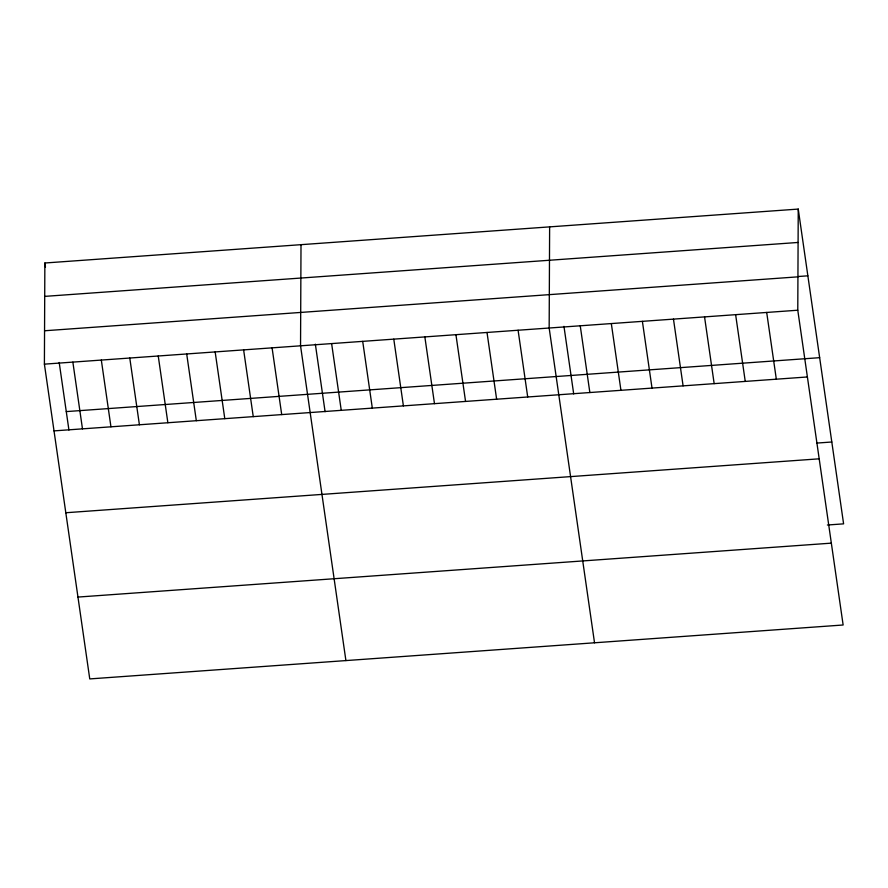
<?xml version="1.0" encoding="UTF-8"?>
<svg xmlns="http://www.w3.org/2000/svg" width="888" height="888" viewBox="0 0 888 888"><rect width="100%" height="100%" fill="white"/><g stroke="black" fill="none" stroke-linecap="round" stroke-linejoin="round"><path stroke-width="1.33" d="M798.245 209.08L797.779 310.223L843.134 624.997L89.755 678.92L44.4 364.147L44.866 263.003L798.245 209.08L843.6 523.853L827.383 525.008M301.01 244.677L300.544 345.809L345.909 660.583M549.628 226.873L549.161 328.016L594.527 642.79M44.711 296.381L798.09 242.457M798.401 276.501L807.858 275.824M44.555 330.769L797.935 276.845M44.4 364.147L797.779 310.223M66.278 411.599L819.657 357.675M54.013 430.891L807.392 376.967M816.938 443.068L831.801 442.002M65.812 512.742L819.191 458.819M77.966 597.069L831.346 543.145M766.699 312.454L776.323 379.187M735.63 314.674L745.243 381.407M704.55 316.894L714.163 383.638M673.47 319.125L683.094 385.858M642.39 321.345L652.014 388.089M611.321 323.576L620.934 390.309M580.241 325.796L589.854 392.529M563.958 326.351L573.692 393.917M518.093 330.247L527.705 396.98M487.013 332.467L496.625 399.212M455.933 334.698L465.556 401.432M424.853 336.918L434.476 403.651M393.784 339.138L403.396 405.883M362.704 341.369L372.316 408.103M331.624 343.589L341.247 410.334M315.351 344.156L325.086 411.71M272.083 347.852L281.707 414.585M243.623 349.894L253.247 416.627M215.162 351.926L224.786 418.659M186.702 353.968L196.326 420.701M158.242 355.999L167.865 422.744M129.781 358.042L139.405 424.775M101.321 360.073L110.945 426.817M72.86 362.115L82.473 428.849M44.866 263.003L45.455 267.088M59.196 362.482L68.931 430.036"/></g></svg>
